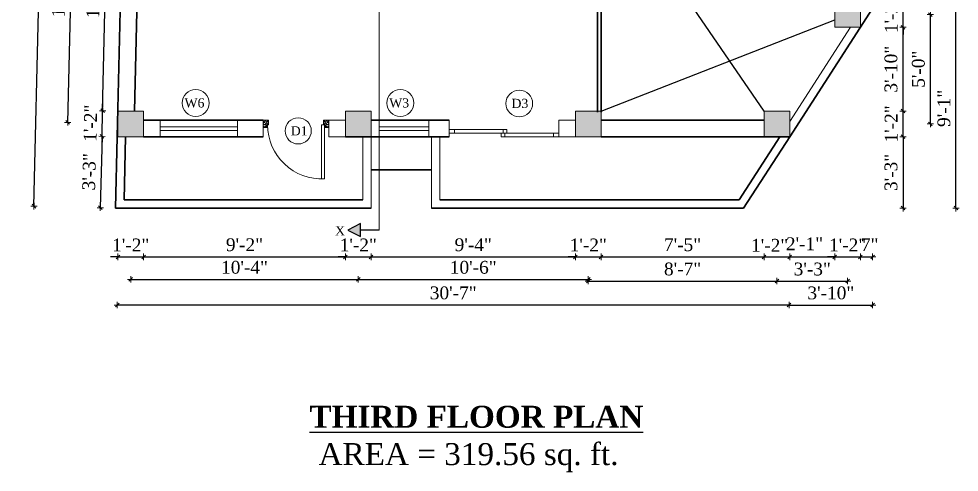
# Model space of a CAD drawing. Header units: inches. Extents: x 151827 to 158466, y -33102 to -26532.
# Drawn here: x 157370 to 157884, y -31490 to -31243 of the extents above; entities that cross this region are included whole.
import ezdxf

# ---------------------------------------------------------------- set-up
doc = ezdxf.new("R2010")
doc.units = ezdxf.units.IN
doc.header["$LTSCALE"] = 5
doc.header["$MEASUREMENT"] = 0
for name, color, linetype, lineweight in [('A-WALL', 7, 'Continuous', 9), ('Dimension', 7, 'Continuous', 18), ('DOOR', 62, 'Continuous', 0), ('Dw', 2, 'Continuous', 18)]:
    doc.layers.add(name, color=color, linetype=linetype, lineweight=lineweight)
doc.layers.add('dim line', color=7, linetype='Continuous', lineweight=15, true_color=0xfab2b2)
doc.layers.add('TEXT', color=6, linetype='Continuous')
doc.layers.add('WALL', color=7, linetype='Continuous')
doc.styles.add('ordinary', font='times.ttf')
doc.dimstyles.new('Copy of 96', dxfattribs={"dimtxt": 7, "dimasz": 4, "dimexe": 0.5, "dimexo": 0.5, "dimgap": 3, "dimtad": 1, "dimdec": 1, "dimzin": 11, "dimdsep": 46, "dimlunit": 4, "dimtxsty": 'ordinary', "dimblk": 'OBLIQUE', "dimcen": 0.09, "dimse1": 1, "dimse2": 1, "dimclrt": 6, "dimazin": 0, "dimtfac": 1, "dimtdec": 1, "dimtix": 1, "dimtmove": 2, "dimatfit": 3, "dimldrblk": 'leader', "dimfxl": 0.5, "dimfxlon": 1, "dimtolj": 1, "dimtzin": 0, "dimarcsym": 0})

# ---------------------------------------------------------------- blocks, each defined once
blk = doc.blocks.new('A$C27B36B59')
at = {"layer": 'DOOR'}
for p, q in [((0, 4), (0, 0)), ((2.5, 4), (0, 4)), ((0, 0), (3, 0)), ((2.5, 2.5), (2.5, 4)), ((3, 2.5), (2.5, 2.5)), ((3, 0), (3, 2.5))]:
    blk.add_line(p, q, dxfattribs=at)
for centre, radius, start, end in [((-1.4, -0.54), 4.75, 22.1411, 72.838), ((1.34, 2.09), 1.64, 45.138, 144.8948), ((2.21, 0.3), 2.49, 83.3149, 152.658), ((0.13, 0.37), 2.05, 349.4875, 93.6805), ((1.96, -0.47), 2.01, 58.7447, 166.495), ((-0.06, 0.32), 1.13, 343.542, 86.947), ((2.08, -0.4), 1.17, 38.2816, 160.1519)]:
    blk.add_arc(centre, radius, start, end, dxfattribs=at)
blk = doc.blocks.new('D2')
at = {"layer": 'DOOR'}
for p, q in [((74473.95, 24047.59), (74473.95, 24018.09)), ((74473.95, 24047.59), (74475.45, 24047.59)), ((74475.45, 24047.59), (74475.45, 24018.13))]:
    blk.add_line(p, q, dxfattribs=at)
blk.add_arc((74473.95, 24047.59), 29.5, 180, 272.9146, dxfattribs=at)
at = {"layer": 'DOOR', "xscale": -1, "rotation": 180}
blk.add_blockref('A$C27B36B59', (74441.95, 24050.09), dxfattribs=at)
at = {"layer": 'DOOR', "rotation": 180}
blk.add_blockref('A$C27B36B59', (74477.95, 24050.09), dxfattribs=at)
blk = doc.blocks.new('oblique')
at = {"color": 0, "lineweight": -2}
blk.add_line((0.25, 0.25), (-0.25, -0.25), dxfattribs=at)
at = {"layer": 'dim line', "lineweight": 9}
for p, q in [((-0.4375, 0), (0.4375, 0)), ((0, 0.4375), (0, -0.4375))]:
    blk.add_line(p, q, dxfattribs=at)
blk = doc.blocks.new('*D530')
at = {"layer": 'A-WALL', "color": 0, "lineweight": -2, "ltscale": 5, "transparency": 16777216}
for p, q in [((157853.15, -31293.16), (157853.15, -31289.16)), ((157853.15, -31307.16), (157853.15, -31293.16)), ((157853.15, -31307.16), (157853.15, -31311.16))]:
    blk.add_line(p, q, dxfattribs=at)
at = {"layer": 'Defpoints', "color": 0, "ltscale": 5, "transparency": 16777216}
for p in [(157791.29, -31293.16), (157853.15, -31293.16), (157791.29, -31307.16)]:
    blk.add_point(p, dxfattribs=at)
at = {"layer": 'A-WALL', "color": 0, "lineweight": -2, "ltscale": 5, "transparency": 16777216, "xscale": 4, "yscale": 4, "zscale": 4}
for p, rotation in [((157853.15, -31293.16), 270), ((157853.15, -31307.16), 90)]:
    blk.add_blockref('oblique', p, dxfattribs=dict(at, rotation=rotation))
at = {"layer": 'A-WALL', "color": 6, "ltscale": 5, "transparency": 16777216, "insert": (157846.65, -31300.16), "char_height": 7, "attachment_point": 5, "rotation": 90, "style": 'ordinary'}
blk.add_mtext('\\A1;1\'-2"', dxfattribs=at)
blk = doc.blocks.new('_OBLIQUE')
at = {"color": 0, "linetype": 'ByBlock'}
blk.add_line((-0.5, -0.5), (0.5, 0.5), dxfattribs=at)
blk = doc.blocks.new('leader')
at = {"layer": 'Dimension'}
for p, q in [((0, -4.33), (0, 4.33)), ((-4.42, 0), (4.42, 0))]:
    blk.add_line(p, q, dxfattribs=at)
blk = doc.blocks.new('*D531')
at = {"layer": 'A-WALL', "color": 0, "lineweight": -2, "ltscale": 5, "transparency": 16777216}
blk.add_line((157853.15, -31293.16), (157853.15, -31247.39), dxfattribs=at)
at = {"layer": 'Defpoints', "color": 0, "ltscale": 5, "transparency": 16777216}
for p in [(157829.89, -31247.39), (157853.15, -31247.39), (157791.29, -31293.16)]:
    blk.add_point(p, dxfattribs=at)
at = {"layer": 'A-WALL', "color": 0, "lineweight": -2, "ltscale": 5, "transparency": 16777216, "xscale": 4, "yscale": 4, "zscale": 4}
for p, rotation in [((157853.15, -31247.39), 90), ((157853.15, -31293.16), 270)]:
    blk.add_blockref('oblique', p, dxfattribs=dict(at, rotation=rotation))
at = {"layer": 'A-WALL', "color": 6, "ltscale": 5, "transparency": 16777216, "insert": (157846.59, -31270.27), "char_height": 7, "attachment_point": 5, "rotation": 90, "style": 'ordinary'}
blk.add_mtext('\\A1;3\'-10"', dxfattribs=at)
blk = doc.blocks.new('*D532')
at = {"layer": 'A-WALL', "color": 0, "lineweight": -2, "ltscale": 5, "transparency": 16777216}
for p, q in [((157853.15, -31233.39), (157853.15, -31229.39)), ((157853.15, -31247.39), (157853.15, -31233.39)), ((157853.15, -31247.39), (157853.15, -31251.39))]:
    blk.add_line(p, q, dxfattribs=at)
at = {"layer": 'Defpoints', "color": 0, "ltscale": 5, "transparency": 16777216}
for p in [(157829.89, -31233.39), (157853.15, -31233.39), (157829.89, -31247.39)]:
    blk.add_point(p, dxfattribs=at)
at = {"layer": 'A-WALL', "color": 0, "lineweight": -2, "ltscale": 5, "transparency": 16777216, "xscale": 4, "yscale": 4, "zscale": 4}
for p, rotation in [((157853.15, -31233.39), 270), ((157853.15, -31247.39), 90)]:
    blk.add_blockref('oblique', p, dxfattribs=dict(at, rotation=rotation))
at = {"layer": 'A-WALL', "color": 6, "ltscale": 5, "transparency": 16777216, "insert": (157846.65, -31240.39), "char_height": 7, "attachment_point": 5, "rotation": 90, "style": 'ordinary'}
blk.add_mtext('\\A1;1\'-2"', dxfattribs=at)
blk = doc.blocks.new('*D537')
at = {"layer": 'A-WALL', "color": 0, "lineweight": -2, "ltscale": 5, "transparency": 16777216}
blk.add_line((157868.11, -31300.16), (157868.11, -31240.39), dxfattribs=at)
at = {"layer": 'Defpoints', "color": 0, "ltscale": 5, "transparency": 16777216}
for p in [(157822.89, -31240.39), (157868.11, -31240.39), (157784.29, -31300.16)]:
    blk.add_point(p, dxfattribs=at)
at = {"layer": 'A-WALL', "color": 0, "lineweight": -2, "ltscale": 5, "transparency": 16777216, "xscale": 4, "yscale": 4, "zscale": 4}
for p, rotation in [((157868.11, -31240.39), 90), ((157868.11, -31300.16), 270)]:
    blk.add_blockref('oblique', p, dxfattribs=dict(at, rotation=rotation))
at = {"layer": 'A-WALL', "color": 6, "ltscale": 5, "transparency": 16777216, "insert": (157861.55, -31270.27), "char_height": 7, "attachment_point": 5, "rotation": 90, "style": 'ordinary'}
blk.add_mtext('\\A1;5\'-0"', dxfattribs=at)
blk = doc.blocks.new('*D553')
at = {"layer": 'A-WALL', "color": 0, "lineweight": -2, "ltscale": 5, "transparency": 16777216}
blk.add_line((157882.06, -31346.16), (157882.06, -31237.15), dxfattribs=at)
at = {"layer": 'Defpoints', "color": 0, "ltscale": 5, "transparency": 16777216}
for p in [(157836.52, -31237.15), (157882.06, -31237.15), (157766.08, -31346.16)]:
    blk.add_point(p, dxfattribs=at)
at = {"layer": 'A-WALL', "color": 0, "lineweight": -2, "ltscale": 5, "transparency": 16777216, "xscale": 4, "yscale": 4, "zscale": 4}
for p, rotation in [((157882.06, -31237.15), 90), ((157882.06, -31346.16), 270)]:
    blk.add_blockref('oblique', p, dxfattribs=dict(at, rotation=rotation))
at = {"layer": 'A-WALL', "color": 6, "ltscale": 5, "transparency": 16777216, "insert": (157875.49, -31291.66), "char_height": 7, "attachment_point": 5, "rotation": 90, "style": 'ordinary'}
blk.add_mtext('\\A1;9\'-1"', dxfattribs=at)
blk = doc.blocks.new('*D555')
at = {"layer": 'A-WALL', "color": 0, "lineweight": -2, "ltscale": 50, "transparency": 16777216}
for p, q in [((157424.5, -31372.77), (157420.5, -31372.77)), ((157424.5, -31372.77), (157438.5, -31372.77)), ((157438.5, -31372.77), (157442.5, -31372.77))]:
    blk.add_line(p, q, dxfattribs=at)
at = {"layer": 'Defpoints', "color": 0, "ltscale": 50, "transparency": 16777216}
for p in [(157424.5, -31307.16), (157438.5, -31307.16), (157438.5, -31372.77)]:
    blk.add_point(p, dxfattribs=at)
at = {"layer": 'A-WALL', "color": 0, "lineweight": -2, "ltscale": 50, "transparency": 16777216, "xscale": 4, "yscale": 4, "zscale": 4}
blk.add_blockref('oblique', (157424.5, -31372.77), dxfattribs=at)
at = {"layer": 'A-WALL', "color": 0, "lineweight": -2, "ltscale": 50, "transparency": 16777216, "xscale": 4, "yscale": 4, "zscale": 4, "rotation": 180}
blk.add_blockref('oblique', (157438.5, -31372.77), dxfattribs=at)
at = {"layer": 'A-WALL', "color": 6, "ltscale": 50, "transparency": 16777216, "insert": (157431.5, -31366.27), "char_height": 7, "attachment_point": 5, "style": 'ordinary'}
blk.add_mtext('\\A1;1\'-2"', dxfattribs=at)
blk = doc.blocks.new('*D556')
at = {"layer": 'A-WALL', "color": 0, "lineweight": -2, "ltscale": 5, "transparency": 16777216}
blk.add_line((157438.5, -31372.77), (157548.71, -31372.77), dxfattribs=at)
at = {"layer": 'Defpoints', "color": 0, "ltscale": 5, "transparency": 16777216}
for p in [(157438.5, -31307.16), (157548.71, -31307.16), (157548.71, -31372.77)]:
    blk.add_point(p, dxfattribs=at)
at = {"layer": 'A-WALL', "color": 0, "lineweight": -2, "ltscale": 5, "transparency": 16777216, "xscale": 4, "yscale": 4, "zscale": 4, "rotation": 180}
blk.add_blockref('oblique', (157438.5, -31372.77), dxfattribs=at)
at = {"layer": 'A-WALL', "color": 0, "lineweight": -2, "ltscale": 5, "transparency": 16777216, "xscale": 4, "yscale": 4, "zscale": 4}
blk.add_blockref('oblique', (157548.71, -31372.77), dxfattribs=at)
at = {"layer": 'A-WALL', "color": 6, "ltscale": 5, "transparency": 16777216, "insert": (157493.6, -31366.2), "char_height": 7, "attachment_point": 5, "style": 'ordinary'}
blk.add_mtext('\\A1;9\'-2"', dxfattribs=at)
blk = doc.blocks.new('*D557')
at = {"layer": 'A-WALL', "color": 0, "lineweight": -2, "ltscale": 5, "transparency": 16777216}
for p, q in [((157548.71, -31372.77), (157544.71, -31372.77)), ((157548.71, -31372.77), (157562.71, -31372.77)), ((157562.71, -31372.77), (157566.71, -31372.77))]:
    blk.add_line(p, q, dxfattribs=at)
at = {"layer": 'Defpoints', "color": 0, "ltscale": 5, "transparency": 16777216}
for p in [(157548.71, -31307.16), (157562.71, -31307.16), (157562.71, -31372.77)]:
    blk.add_point(p, dxfattribs=at)
at = {"layer": 'A-WALL', "color": 0, "lineweight": -2, "ltscale": 5, "transparency": 16777216, "xscale": 4, "yscale": 4, "zscale": 4}
blk.add_blockref('oblique', (157548.71, -31372.77), dxfattribs=at)
at = {"layer": 'A-WALL', "color": 0, "lineweight": -2, "ltscale": 5, "transparency": 16777216, "xscale": 4, "yscale": 4, "zscale": 4, "rotation": 180}
blk.add_blockref('oblique', (157562.71, -31372.77), dxfattribs=at)
at = {"layer": 'A-WALL', "color": 6, "ltscale": 5, "transparency": 16777216, "insert": (157555.71, -31366.27), "char_height": 7, "attachment_point": 5, "style": 'ordinary'}
blk.add_mtext('\\A1;1\'-2"', dxfattribs=at)
blk = doc.blocks.new('*D558')
at = {"layer": 'A-WALL', "color": 0, "lineweight": -2, "ltscale": 5, "transparency": 16777216}
blk.add_line((157562.71, -31372.77), (157674.28, -31372.77), dxfattribs=at)
at = {"layer": 'Defpoints', "color": 0, "ltscale": 5, "transparency": 16777216}
for p in [(157562.71, -31307.16), (157674.28, -31307.16), (157674.28, -31372.77)]:
    blk.add_point(p, dxfattribs=at)
at = {"layer": 'A-WALL', "color": 0, "lineweight": -2, "ltscale": 5, "transparency": 16777216, "xscale": 4, "yscale": 4, "zscale": 4, "rotation": 180}
blk.add_blockref('oblique', (157562.71, -31372.77), dxfattribs=at)
at = {"layer": 'A-WALL', "color": 0, "lineweight": -2, "ltscale": 5, "transparency": 16777216, "xscale": 4, "yscale": 4, "zscale": 4}
blk.add_blockref('oblique', (157674.28, -31372.77), dxfattribs=at)
at = {"layer": 'A-WALL', "color": 6, "ltscale": 5, "transparency": 16777216, "insert": (157618.49, -31366.2), "char_height": 7, "attachment_point": 5, "style": 'ordinary'}
blk.add_mtext('\\A1;9\'-4"', dxfattribs=at)
blk = doc.blocks.new('*D559')
at = {"layer": 'A-WALL', "color": 0, "lineweight": -2, "ltscale": 5, "transparency": 16777216}
for p, q in [((157674.28, -31372.77), (157670.28, -31372.77)), ((157674.28, -31372.77), (157688.28, -31372.77)), ((157688.28, -31372.77), (157692.28, -31372.77))]:
    blk.add_line(p, q, dxfattribs=at)
at = {"layer": 'Defpoints', "color": 0, "ltscale": 5, "transparency": 16777216}
for p in [(157674.28, -31307.16), (157688.28, -31307.16), (157688.28, -31372.77)]:
    blk.add_point(p, dxfattribs=at)
at = {"layer": 'A-WALL', "color": 0, "lineweight": -2, "ltscale": 5, "transparency": 16777216, "xscale": 4, "yscale": 4, "zscale": 4}
blk.add_blockref('oblique', (157674.28, -31372.77), dxfattribs=at)
at = {"layer": 'A-WALL', "color": 0, "lineweight": -2, "ltscale": 5, "transparency": 16777216, "xscale": 4, "yscale": 4, "zscale": 4, "rotation": 180}
blk.add_blockref('oblique', (157688.28, -31372.77), dxfattribs=at)
at = {"layer": 'A-WALL', "color": 6, "ltscale": 5, "transparency": 16777216, "insert": (157681.28, -31366.27), "char_height": 7, "attachment_point": 5, "style": 'ordinary'}
blk.add_mtext('\\A1;1\'-2"', dxfattribs=at)
blk = doc.blocks.new('*D560')
at = {"layer": 'A-WALL', "color": 0, "lineweight": -2, "ltscale": 5, "transparency": 16777216}
blk.add_line((157688.28, -31372.77), (157777.29, -31372.77), dxfattribs=at)
at = {"layer": 'Defpoints', "color": 0, "ltscale": 5, "transparency": 16777216}
for p in [(157688.28, -31307.16), (157777.29, -31307.16), (157777.29, -31372.77)]:
    blk.add_point(p, dxfattribs=at)
at = {"layer": 'A-WALL', "color": 0, "lineweight": -2, "ltscale": 5, "transparency": 16777216, "xscale": 4, "yscale": 4, "zscale": 4, "rotation": 180}
blk.add_blockref('oblique', (157688.28, -31372.77), dxfattribs=at)
at = {"layer": 'A-WALL', "color": 0, "lineweight": -2, "ltscale": 5, "transparency": 16777216, "xscale": 4, "yscale": 4, "zscale": 4}
blk.add_blockref('oblique', (157777.29, -31372.77), dxfattribs=at)
at = {"layer": 'A-WALL', "color": 6, "ltscale": 5, "transparency": 16777216, "insert": (157732.78, -31366.2), "char_height": 7, "attachment_point": 5, "style": 'ordinary'}
blk.add_mtext('\\A1;7\'-5"', dxfattribs=at)
blk = doc.blocks.new('*D561')
at = {"layer": 'A-WALL', "color": 0, "lineweight": -2, "ltscale": 5, "transparency": 16777216}
blk.add_line((157777.29, -31372.77), (157791.29, -31372.77), dxfattribs=at)
at = {"layer": 'Defpoints', "color": 0, "ltscale": 5, "transparency": 16777216}
for p in [(157777.29, -31307.16), (157791.29, -31307.16), (157791.29, -31372.77)]:
    blk.add_point(p, dxfattribs=at)
at = {"layer": 'A-WALL', "color": 0, "lineweight": -2, "ltscale": 5, "transparency": 16777216, "xscale": 4, "yscale": 4, "zscale": 4, "rotation": 180}
blk.add_blockref('oblique', (157777.29, -31372.77), dxfattribs=at)
at = {"layer": 'A-WALL', "color": 0, "lineweight": -2, "ltscale": 5, "transparency": 16777216, "xscale": 4, "yscale": 4, "zscale": 4}
blk.add_blockref('oblique', (157791.29, -31372.77), dxfattribs=at)
at = {"layer": 'A-WALL', "color": 6, "ltscale": 5, "transparency": 16777216, "insert": (157780.32, -31366.45), "char_height": 7, "attachment_point": 5, "style": 'ordinary'}
blk.add_mtext('\\A1;1\'-2"', dxfattribs=at)
blk = doc.blocks.new('*D562')
at = {"layer": 'A-WALL', "color": 0, "lineweight": -2, "ltscale": 5, "transparency": 16777216}
blk.add_line((157791.29, -31372.77), (157815.89, -31372.77), dxfattribs=at)
at = {"layer": 'Defpoints', "color": 0, "ltscale": 5, "transparency": 16777216}
for p in [(157815.89, -31247.39), (157791.29, -31307.16), (157815.89, -31372.77)]:
    blk.add_point(p, dxfattribs=at)
at = {"layer": 'A-WALL', "color": 0, "lineweight": -2, "ltscale": 5, "transparency": 16777216, "xscale": 4, "yscale": 4, "zscale": 4, "rotation": 180}
blk.add_blockref('oblique', (157791.29, -31372.77), dxfattribs=at)
at = {"layer": 'A-WALL', "color": 0, "lineweight": -2, "ltscale": 5, "transparency": 16777216, "xscale": 4, "yscale": 4, "zscale": 4}
blk.add_blockref('oblique', (157815.89, -31372.77), dxfattribs=at)
at = {"layer": 'A-WALL', "color": 6, "ltscale": 5, "transparency": 16777216, "insert": (157799.36, -31365.63), "char_height": 7, "attachment_point": 5, "style": 'ordinary'}
blk.add_mtext('\\A1;2\'-1"', dxfattribs=at)
blk = doc.blocks.new('*D563')
at = {"layer": 'A-WALL', "color": 0, "lineweight": -2, "ltscale": 5, "transparency": 16777216}
for p, q in [((157815.89, -31372.77), (157811.89, -31372.77)), ((157815.89, -31372.77), (157829.89, -31372.77)), ((157829.89, -31372.77), (157833.89, -31372.77))]:
    blk.add_line(p, q, dxfattribs=at)
at = {"layer": 'Defpoints', "color": 0, "ltscale": 5, "transparency": 16777216}
for p in [(157815.89, -31247.39), (157829.89, -31247.39), (157829.89, -31372.77)]:
    blk.add_point(p, dxfattribs=at)
at = {"layer": 'A-WALL', "color": 0, "lineweight": -2, "ltscale": 5, "transparency": 16777216, "xscale": 4, "yscale": 4, "zscale": 4}
blk.add_blockref('oblique', (157815.89, -31372.77), dxfattribs=at)
at = {"layer": 'A-WALL', "color": 0, "lineweight": -2, "ltscale": 5, "transparency": 16777216, "xscale": 4, "yscale": 4, "zscale": 4, "rotation": 180}
blk.add_blockref('oblique', (157829.89, -31372.77), dxfattribs=at)
at = {"layer": 'A-WALL', "color": 6, "ltscale": 5, "transparency": 16777216, "insert": (157822.89, -31366.27), "char_height": 7, "attachment_point": 5, "style": 'ordinary'}
blk.add_mtext('\\A1;1\'-2"', dxfattribs=at)
blk = doc.blocks.new('*D564')
at = {"layer": 'A-WALL', "color": 0, "lineweight": -2, "ltscale": 5, "transparency": 16777216}
blk.add_line((157829.89, -31372.77), (157836.52, -31372.77), dxfattribs=at)
at = {"layer": 'Defpoints', "color": 0, "ltscale": 5, "transparency": 16777216}
for p in [(157836.52, -31237.15), (157829.89, -31247.39), (157836.52, -31372.77)]:
    blk.add_point(p, dxfattribs=at)
at = {"layer": 'A-WALL', "color": 0, "lineweight": -2, "ltscale": 5, "transparency": 16777216, "xscale": 4, "yscale": 4, "zscale": 4, "rotation": 180}
blk.add_blockref('oblique', (157829.89, -31372.77), dxfattribs=at)
at = {"layer": 'A-WALL', "color": 0, "lineweight": -2, "ltscale": 5, "transparency": 16777216, "xscale": 4, "yscale": 4, "zscale": 4}
blk.add_blockref('oblique', (157836.52, -31372.77), dxfattribs=at)
at = {"layer": 'A-WALL', "color": 6, "ltscale": 5, "transparency": 16777216, "insert": (157834.94, -31366.16), "char_height": 7, "attachment_point": 5, "style": 'ordinary'}
blk.add_mtext('\\A1;7"', dxfattribs=at)
blk = doc.blocks.new('*D565')
at = {"layer": 'A-WALL', "color": 0, "lineweight": -2, "ltscale": 5, "transparency": 16777216}
blk.add_line((157431.5, -31385.08), (157555.71, -31385.08), dxfattribs=at)
at = {"layer": 'Defpoints', "color": 0, "ltscale": 5, "transparency": 16777216}
for p in [(157431.5, -31300.16), (157555.71, -31300.16), (157555.71, -31385.08)]:
    blk.add_point(p, dxfattribs=at)
at = {"layer": 'A-WALL', "color": 0, "lineweight": -2, "ltscale": 5, "transparency": 16777216, "xscale": 4, "yscale": 4, "zscale": 4, "rotation": 180}
blk.add_blockref('oblique', (157431.5, -31385.08), dxfattribs=at)
at = {"layer": 'A-WALL', "color": 0, "lineweight": -2, "ltscale": 5, "transparency": 16777216, "xscale": 4, "yscale": 4, "zscale": 4}
blk.add_blockref('oblique', (157555.71, -31385.08), dxfattribs=at)
at = {"layer": 'A-WALL', "color": 6, "ltscale": 5, "transparency": 16777216, "insert": (157493.6, -31378.52), "char_height": 7, "attachment_point": 5, "style": 'ordinary'}
blk.add_mtext('\\A1;10\'-4"', dxfattribs=at)
blk = doc.blocks.new('*D566')
at = {"layer": 'A-WALL', "color": 0, "lineweight": -2, "ltscale": 5, "transparency": 16777216}
blk.add_line((157681.28, -31386.01), (157784.29, -31386.01), dxfattribs=at)
at = {"layer": 'Defpoints', "color": 0, "ltscale": 5, "transparency": 16777216}
for p in [(157681.28, -31300.16), (157784.29, -31300.16), (157784.29, -31386.01)]:
    blk.add_point(p, dxfattribs=at)
at = {"layer": 'A-WALL', "color": 0, "lineweight": -2, "ltscale": 5, "transparency": 16777216, "xscale": 4, "yscale": 4, "zscale": 4, "rotation": 180}
blk.add_blockref('oblique', (157681.28, -31386.01), dxfattribs=at)
at = {"layer": 'A-WALL', "color": 0, "lineweight": -2, "ltscale": 5, "transparency": 16777216, "xscale": 4, "yscale": 4, "zscale": 4}
blk.add_blockref('oblique', (157784.29, -31386.01), dxfattribs=at)
at = {"layer": 'A-WALL', "color": 6, "ltscale": 5, "transparency": 16777216, "insert": (157732.78, -31379.44), "char_height": 7, "attachment_point": 5, "style": 'ordinary'}
blk.add_mtext('\\A1;8\'-7"', dxfattribs=at)
blk = doc.blocks.new('*D567')
at = {"layer": 'A-WALL', "color": 0, "lineweight": -2, "ltscale": 5, "transparency": 16777216}
blk.add_line((157555.71, -31385.08), (157681.28, -31385.08), dxfattribs=at)
at = {"layer": 'Defpoints', "color": 0, "ltscale": 5, "transparency": 16777216}
for p in [(157555.71, -31300.16), (157681.28, -31300.16), (157681.28, -31385.08)]:
    blk.add_point(p, dxfattribs=at)
at = {"layer": 'A-WALL', "color": 0, "lineweight": -2, "ltscale": 5, "transparency": 16777216, "xscale": 4, "yscale": 4, "zscale": 4, "rotation": 180}
blk.add_blockref('oblique', (157555.71, -31385.08), dxfattribs=at)
at = {"layer": 'A-WALL', "color": 0, "lineweight": -2, "ltscale": 5, "transparency": 16777216, "xscale": 4, "yscale": 4, "zscale": 4}
blk.add_blockref('oblique', (157681.28, -31385.08), dxfattribs=at)
at = {"layer": 'A-WALL', "color": 6, "ltscale": 5, "transparency": 16777216, "insert": (157618.49, -31378.52), "char_height": 7, "attachment_point": 5, "style": 'ordinary'}
blk.add_mtext('\\A1;10\'-6"', dxfattribs=at)
blk = doc.blocks.new('*D568')
at = {"layer": 'A-WALL', "color": 0, "lineweight": -2, "ltscale": 5, "transparency": 16777216}
blk.add_line((157784.29, -31386.01), (157822.89, -31386.01), dxfattribs=at)
at = {"layer": 'Defpoints', "color": 0, "ltscale": 5, "transparency": 16777216}
for p in [(157822.89, -31240.39), (157784.29, -31300.16), (157822.89, -31386.01)]:
    blk.add_point(p, dxfattribs=at)
at = {"layer": 'A-WALL', "color": 0, "lineweight": -2, "ltscale": 5, "transparency": 16777216, "xscale": 4, "yscale": 4, "zscale": 4, "rotation": 180}
blk.add_blockref('oblique', (157784.29, -31386.01), dxfattribs=at)
at = {"layer": 'A-WALL', "color": 0, "lineweight": -2, "ltscale": 5, "transparency": 16777216, "xscale": 4, "yscale": 4, "zscale": 4}
blk.add_blockref('oblique', (157822.89, -31386.01), dxfattribs=at)
at = {"layer": 'A-WALL', "color": 6, "ltscale": 5, "transparency": 16777216, "insert": (157803.59, -31379.45), "char_height": 7, "attachment_point": 5, "style": 'ordinary'}
blk.add_mtext('\\A1;3\'-3"', dxfattribs=at)
blk = doc.blocks.new('*D569')
at = {"layer": 'A-WALL', "color": 0, "lineweight": -2, "ltscale": 5, "transparency": 16777216}
blk.add_line((157790.96, -31399.07), (157424.17, -31399.07), dxfattribs=at)
at = {"layer": 'Defpoints', "color": 0, "ltscale": 5, "transparency": 16777216}
for p in [(157424.17, -31307.16), (157790.96, -31307.16), (157424.17, -31399.07)]:
    blk.add_point(p, dxfattribs=at)
at = {"layer": 'A-WALL', "color": 0, "lineweight": -2, "ltscale": 5, "transparency": 16777216, "xscale": 4, "yscale": 4, "zscale": 4, "rotation": 180}
blk.add_blockref('oblique', (157424.17, -31399.07), dxfattribs=at)
at = {"layer": 'A-WALL', "color": 0, "lineweight": -2, "ltscale": 5, "transparency": 16777216, "xscale": 4, "yscale": 4, "zscale": 4}
blk.add_blockref('oblique', (157790.96, -31399.07), dxfattribs=at)
at = {"layer": 'A-WALL', "color": 6, "ltscale": 5, "transparency": 16777216, "insert": (157607.56, -31392.5), "char_height": 7, "attachment_point": 5, "style": 'ordinary'}
blk.add_mtext('\\A1;30\'-7"', dxfattribs=at)
blk = doc.blocks.new('*D570')
at = {"layer": 'A-WALL', "color": 0, "lineweight": -2, "ltscale": 5, "transparency": 16777216}
blk.add_line((157790.96, -31399.07), (157836.52, -31399.07), dxfattribs=at)
at = {"layer": 'Defpoints', "color": 0, "ltscale": 5, "transparency": 16777216}
for p in [(157836.52, -31237.15), (157790.96, -31307.16), (157836.52, -31399.07)]:
    blk.add_point(p, dxfattribs=at)
at = {"layer": 'A-WALL', "color": 0, "lineweight": -2, "ltscale": 5, "transparency": 16777216, "xscale": 4, "yscale": 4, "zscale": 4, "rotation": 180}
blk.add_blockref('oblique', (157790.96, -31399.07), dxfattribs=at)
at = {"layer": 'A-WALL', "color": 0, "lineweight": -2, "ltscale": 5, "transparency": 16777216, "xscale": 4, "yscale": 4, "zscale": 4}
blk.add_blockref('oblique', (157836.52, -31399.07), dxfattribs=at)
at = {"layer": 'A-WALL', "color": 6, "ltscale": 5, "transparency": 16777216, "insert": (157813.74, -31392.51), "char_height": 7, "attachment_point": 5, "style": 'ordinary'}
blk.add_mtext('\\A1;3\'-10"', dxfattribs=at)
blk = doc.blocks.new('*D576')
at = {"layer": 'A-WALL', "color": 0, "lineweight": -2, "ltscale": 50, "transparency": 16777216}
for p, q in [((157415.8, -31306.96), (157416.13, -31292.96)), ((157416.13, -31292.96), (157416.23, -31288.96)), ((157415.8, -31306.96), (157415.71, -31310.96))]:
    blk.add_line(p, q, dxfattribs=at)
at = {"layer": 'Defpoints', "color": 0, "ltscale": 50, "transparency": 16777216}
for p in [(157416.13, -31292.96), (157424.5, -31293.16), (157424.17, -31307.16)]:
    blk.add_point(p, dxfattribs=at)
at = {"layer": 'A-WALL', "color": 0, "lineweight": -2, "ltscale": 50, "transparency": 16777216, "xscale": 4, "yscale": 4, "zscale": 4}
for p, rotation in [((157416.13, -31292.96), 268.6423816929436), ((157415.8, -31306.96), 88.64238169294363)]:
    blk.add_blockref('oblique', p, dxfattribs=dict(at, rotation=rotation))
at = {"layer": 'A-WALL', "color": 6, "ltscale": 50, "transparency": 16777216, "insert": (157409.47, -31299.81), "char_height": 7, "attachment_point": 5, "rotation": 88.6424, "style": 'ordinary'}
blk.add_mtext('\\A1;1\'-2"', dxfattribs=at)
blk = doc.blocks.new('*D577')
at = {"layer": 'A-WALL', "color": 0, "lineweight": -2, "ltscale": 5, "transparency": 16777216}
blk.add_line((157416.13, -31292.96), (157419.13, -31166.67), dxfattribs=at)
at = {"layer": 'Defpoints', "color": 0, "ltscale": 5, "transparency": 16777216}
for p in [(157419.13, -31166.67), (157427.82, -31166.88), (157424.5, -31293.16)]:
    blk.add_point(p, dxfattribs=at)
at = {"layer": 'A-WALL', "color": 0, "lineweight": -2, "ltscale": 5, "transparency": 16777216, "xscale": 4, "yscale": 4, "zscale": 4}
for p, rotation in [((157419.13, -31166.67), 88.64238169298181), ((157416.13, -31292.96), 268.6423816929818)]:
    blk.add_blockref('oblique', p, dxfattribs=dict(at, rotation=rotation))
at = {"layer": 'A-WALL', "color": 6, "ltscale": 5, "transparency": 16777216, "insert": (157411.07, -31229.66), "char_height": 7, "attachment_point": 5, "rotation": 88.6424, "style": 'ordinary'}
blk.add_mtext('\\A1;10\'-6"', dxfattribs=at)
blk = doc.blocks.new('*D572')
at = {"layer": 'A-WALL', "color": 0, "lineweight": -2, "ltscale": 5, "transparency": 16777216}
blk.add_line((157397.1, -31299.35), (157400.42, -31159.06), dxfattribs=at)
at = {"layer": 'Defpoints', "color": 0, "ltscale": 5, "transparency": 16777216}
for p in [(157400.42, -31159.06), (157434.82, -31159.88), (157431.5, -31300.16)]:
    blk.add_point(p, dxfattribs=at)
at = {"layer": 'A-WALL', "color": 0, "lineweight": -2, "ltscale": 5, "transparency": 16777216, "xscale": 4, "yscale": 4, "zscale": 4}
for p, rotation in [((157400.42, -31159.06), 88.64238169299772), ((157397.1, -31299.35), 268.6423816929977)]:
    blk.add_blockref('oblique', p, dxfattribs=dict(at, rotation=rotation))
at = {"layer": 'A-WALL', "color": 6, "ltscale": 5, "transparency": 16777216, "insert": (157392.2, -31229.05), "char_height": 7, "attachment_point": 5, "rotation": 88.6424, "style": 'ordinary'}
blk.add_mtext('\\A1;11\'-8"', dxfattribs=at)
blk = doc.blocks.new('*D579')
at = {"layer": 'A-WALL', "color": 0, "lineweight": -2, "ltscale": 5, "transparency": 16777216}
blk.add_line((157415.8, -31306.96), (157414.88, -31345.96), dxfattribs=at)
at = {"layer": 'Defpoints', "color": 0, "ltscale": 5, "transparency": 16777216}
for p in [(157424.17, -31307.16), (157414.88, -31345.96), (157423.24, -31346.16)]:
    blk.add_point(p, dxfattribs=at)
at = {"layer": 'A-WALL', "color": 0, "lineweight": -2, "ltscale": 5, "transparency": 16777216, "xscale": 4, "yscale": 4, "zscale": 4}
for p, rotation in [((157415.8, -31306.96), 88.64238169298183), ((157414.88, -31345.96), 268.6423816929818)]:
    blk.add_blockref('oblique', p, dxfattribs=dict(at, rotation=rotation))
at = {"layer": 'A-WALL', "color": 6, "ltscale": 5, "transparency": 16777216, "insert": (157408.78, -31326.31), "char_height": 7, "attachment_point": 5, "rotation": 88.6424, "style": 'ordinary'}
blk.add_mtext('\\A1;3\'-3"', dxfattribs=at)
blk = doc.blocks.new('*D580')
at = {"layer": 'A-WALL', "color": 0, "lineweight": -2, "ltscale": 5, "transparency": 16777216}
blk.add_line((157853.15, -31307.16), (157853.15, -31346.16), dxfattribs=at)
at = {"layer": 'Defpoints', "color": 0, "ltscale": 5, "transparency": 16777216}
for p in [(157791.29, -31307.16), (157766.08, -31346.16), (157853.15, -31346.16)]:
    blk.add_point(p, dxfattribs=at)
at = {"layer": 'A-WALL', "color": 0, "lineweight": -2, "ltscale": 5, "transparency": 16777216, "xscale": 4, "yscale": 4, "zscale": 4}
for p, rotation in [((157853.15, -31307.16), 90), ((157853.15, -31346.16), 270)]:
    blk.add_blockref('oblique', p, dxfattribs=dict(at, rotation=rotation))
at = {"layer": 'A-WALL', "color": 6, "ltscale": 5, "transparency": 16777216, "insert": (157846.59, -31326.66), "char_height": 7, "attachment_point": 5, "rotation": 90, "style": 'ordinary'}
blk.add_mtext('\\A1;3\'-3"', dxfattribs=at)
blk = doc.blocks.new('*D575')
at = {"layer": 'A-WALL', "color": 0, "lineweight": -2, "ltscale": 5, "transparency": 16777216}
blk.add_line((157378.64, -31345.1), (157384.92, -31080.44), dxfattribs=at)
at = {"layer": 'Defpoints', "color": 0, "ltscale": 5, "transparency": 16777216}
for p in [(157384.92, -31080.44), (157429.52, -31081.5), (157423.24, -31346.16)]:
    blk.add_point(p, dxfattribs=at)
at = {"layer": 'A-WALL', "color": 0, "lineweight": -2, "ltscale": 5, "transparency": 16777216, "xscale": 4, "yscale": 4, "zscale": 4}
for p, rotation in [((157384.92, -31080.44), 88.64238169298181), ((157378.64, -31345.1), 268.6423816929818)]:
    blk.add_blockref('oblique', p, dxfattribs=dict(at, rotation=rotation))
at = {"layer": 'A-WALL', "color": 6, "ltscale": 5, "transparency": 16777216, "insert": (157375.28, -31212.62), "char_height": 7, "attachment_point": 5, "rotation": 88.6424, "style": 'ordinary'}
blk.add_mtext('\\A1;22\'-1"', dxfattribs=at)

msp = doc.modelspace()

# ---------------------------------------------------------------- hatches: boundary and pattern name
at = {"ltscale": 5}
msp.add_hatch(color=256, dxfattribs=at).paths.add_polyline_path([(157557, -31361.59), (157557, -31354.58), (157550.11, -31358.16)])
at = {"layer": 'WALL', "linetype": 'ByBlock', "ltscale": 5, "true_color": 0xf8991e}
h = msp.add_hatch(color=30, dxfattribs=at)
h.dxf.hatch_style = 1
h.paths.add_polyline_path([(157815.89, -31233.39), (157815.89, -31247.39), (157829.89, -31247.39), (157829.89, -31233.39)])
h = msp.add_hatch(color=30, dxfattribs=at)
h.dxf.hatch_style = 1
h.paths.add_polyline_path([(157424.5, -31293.16), (157424.5, -31307.16), (157438.5, -31307.16), (157438.5, -31293.16)])
h = msp.add_hatch(color=30, dxfattribs=at)
h.dxf.hatch_style = 1
h.paths.add_polyline_path([(157548.71, -31293.16), (157548.71, -31307.16), (157562.71, -31307.16), (157562.71, -31293.16)])
h = msp.add_hatch(color=30, dxfattribs=at)
h.dxf.hatch_style = 1
h.paths.add_polyline_path([(157674.28, -31293.16), (157674.28, -31307.16), (157688.28, -31307.16), (157688.28, -31293.16)])
h = msp.add_hatch(color=30, dxfattribs=at)
h.dxf.hatch_style = 1
h.paths.add_polyline_path([(157777.29, -31293.16), (157777.29, -31307.16), (157791.29, -31307.16), (157791.29, -31293.16)])

# ---------------------------------------------------------------- linework, layer by layer
at = {"ltscale": 5}
for p, q in [((157557, -31354.58, -72.71), (157550.11, -31358.16, -72.71)), ((157557, -31361.59, -72.71), (157557, -31354.58, -72.71)), ((157550.11, -31358.16, -72.71), (157557, -31361.59, -72.71)), ((157567.09, -31358.16, -72.71), (157557, -31358.16, -72.71))]:
    msp.add_line(p, q, dxfattribs=at)
at = {"layer": 'A-WALL', "ltscale": 5}
for p, q in [((157567.09, -31069.59, -72.71), (157567.09, -31358.16, -72.71)), ((157447.5, -31298.16, -72.71), (157447.5, -31307.16, -72.71)), ((157489.71, -31298.16, -72.71), (157489.71, -31307.16, -72.71)), ((157503.71, -31298.16, -72.71), (157503.71, -31307.16, -72.71)), ((157539.71, -31298.16, -72.71), (157548.71, -31298.16, -72.71)), ((157539.71, -31307.16, -72.71), (157539.71, -31298.16, -72.71)), ((157567.21, -31298.16, -72.71), (157567.21, -31307.16, -72.71)), ((157594.21, -31298.16, -72.71), (157594.21, -31307.16, -72.71)), ((157605.28, -31307.16, -72.71), (157605.28, -31298.16, -72.71)), ((157665.28, -31298.16, -72.71), (157674.28, -31298.16, -72.71)), ((157665.28, -31307.16, -72.71), (157665.28, -31298.16, -72.71)), ((157605.28, -31303.16, -72.71), (157636.78, -31303.16, -72.71)), ((157608.28, -31305.16, -72.71), (157608.28, -31303.16, -72.71)), ((157634.78, -31303.16, -72.71), (157634.78, -31305.16, -72.71)), ((157636.78, -31303.16, -72.71), (157636.78, -31305.16, -72.71)), ((157424.5, -31307.16, -72.71), (157424.17, -31307.16, -72.71)), ((157539.71, -31307.16, -72.71), (157548.71, -31307.16, -72.71)), ((157558.21, -31307.16, -72.71), (157558.21, -31341.66, -72.71)), ((157562.71, -31307.16, -72.71), (157562.71, -31346.16, -72.71)), ((157595.71, -31307.16, -72.71), (157595.71, -31346.16, -72.71)), ((157600.21, -31307.16, -72.71), (157600.21, -31341.66, -72.71)), ((157665.28, -31305.16, -72.71), (157605.28, -31305.16, -72.71)), ((157633.78, -31305.16, -72.71), (157633.78, -31307.16, -72.71)), ((157636.78, -31305.16, -72.71), (157633.78, -31305.16, -72.71)), ((157633.78, -31307.16, -72.71), (157665.28, -31307.16, -72.71)), ((157635.78, -31305.16, -72.71), (157635.78, -31307.16, -72.71)), ((157662.28, -31307.16, -72.71), (157662.28, -31305.16, -72.71)), ((157665.28, -31307.16, -72.71), (157674.28, -31307.16, -72.71))]:
    msp.add_line(p, q, dxfattribs=at)
at = {"layer": 'A-WALL', "lineweight": 30}
for p, q in [((157427.82, -31152.88, -72.71), (157424.17, -31307.16, -72.71)), ((157436.49, -31166.88, -72.71), (157433.5, -31293.16, -72.71)), ((157686.28, -31166.88, -72.71), (157686.28, -31293.66, -72.71)), ((157688.28, -31166.88, -72.71), (157688.28, -31293.66, -72.71)), ((157836.52, -31237.15, -72.71), (157791.29, -31307.16, -72.71)), ((157503.71, -31298.16, -72.71), (157438.5, -31298.16, -72.71)), ((157605.28, -31298.16, -72.71), (157562.71, -31298.16, -72.71)), ((157777.29, -31298.16, -72.71), (157688.28, -31298.16, -72.71)), ((157424.17, -31307.16, -72.71), (157423.24, -31346.16, -72.71)), ((157428.67, -31307.16, -72.71), (157427.85, -31341.66, -72.71)), ((157503.71, -31307.16, -72.71), (157438.5, -31307.16, -72.71)), ((157605.28, -31307.16, -72.71), (157548.71, -31307.16, -72.71)), ((157791.29, -31307.16, -72.71), (157688.28, -31307.16, -72.71)), ((157785.93, -31307.16, -72.71), (157763.63, -31341.66, -72.71)), ((157791.29, -31307.16, -72.71), (157766.08, -31346.16, -72.71)), ((157595.71, -31325.16, -72.71), (157562.71, -31325.16, -72.71)), ((157558.21, -31341.66, -72.71), (157427.85, -31341.66, -72.71)), ((157763.63, -31341.66, -72.71), (157600.21, -31341.66, -72.71)), ((157562.71, -31346.16, -72.71), (157423.24, -31346.16, -72.71)), ((157766.08, -31346.16, -72.71), (157595.71, -31346.16, -72.71))]:
    msp.add_line(p, q, dxfattribs=at)
at = {"layer": 'A-WALL', "ltscale": 5, "elevation": -72.71}
msp.add_lwpolyline([(157688.28, -31298.16), (157688.28, -31298.16), (157777.29, -31298.16), (157777.29, -31293.16), (157791.29, -31293.16), (157791.29, -31298.87), (157824.55, -31247.39), (157815.89, -31247.39), (157815.89, -31233.39), (157820.79, -31233.39), (157688.28, -31158.05), (157688.28, -31166.88)], dxfattribs=at)
for points in [[(157815.89, -31233.39), (157829.89, -31233.39), (157829.89, -31247.39), (157815.89, -31247.39)], [(157424.5, -31293.16), (157438.5, -31293.16), (157438.5, -31307.16), (157424.5, -31307.16)], [(157548.71, -31293.16), (157562.71, -31293.16), (157562.71, -31307.16), (157548.71, -31307.16)], [(157674.28, -31293.16), (157688.28, -31293.16), (157688.28, -31307.16), (157674.28, -31307.16)], [(157777.29, -31293.16), (157791.29, -31293.16), (157791.29, -31307.16), (157777.29, -31307.16)]]:
    msp.add_lwpolyline(points, close=True, dxfattribs=at)
at = {"layer": 'A-WALL', "ltscale": 5}
for centre, radius in [((157466.97, -31288.74, -72.71), 7.38), ((157578.71, -31288.74, -72.71), 7.38), ((157643.62, -31288.99), 7.29), ((157522.94, -31303.95, -72.71), 7.15)]:
    msp.add_circle(centre, radius, dxfattribs=at)
at = {"layer": 'Dw', "color": 3}
for p, q in [((157447.5, -31301.66, -72.71), (157489.71, -31301.66, -72.71)), ((157447.5, -31303.66, -72.71), (157489.71, -31303.66, -72.71)), ((157567.21, -31301.66, -72.71), (157594.21, -31301.66, -72.71)), ((157567.21, -31303.66, -72.71), (157594.21, -31303.66, -72.71))]:
    msp.add_line(p, q, dxfattribs=at)
at = {"layer": 'WALL', "color": 30, "linetype": 'ByBlock', "ltscale": 5, "true_color": 0xf8991e}
for p, q in [((157777.29, -31293.16, -72.71), (157688.28, -31163.23, -72.71)), ((157688.28, -31293.16, -72.71), (157815.89, -31243.33, -72.71))]:
    msp.add_line(p, q, dxfattribs=at)

# ---------------------------------------------------------------- block references
at = {"layer": 'WALL', "color": 2, "linetype": 'ByBlock'}
msp.add_blockref('D2', (83061.76, -55348.25, -72.71), dxfattribs=at)

# ---------------------------------------------------------------- texts
at = {"layer": 'TEXT', "style": 'ordinary'}
for s, p in [('W6', (157460.85, -31291.18, -72.71)), ('W3', (157572.59, -31291.18, -72.71)), ('D3', (157639.35, -31291.44)), ('D1', (157518.81, -31306.44, -72.71)), ('X', (157543.04, -31361.04, -72.71))]:
    msp.add_text(s, height=5, dxfattribs=at).set_placement(p)
at = {"layer": 'TEXT', "char_height": 12, "width": 219.8151, "attachment_point": 8, "style": 'ordinary'}
for s, insert in [('{\\fTimes New Roman|b1|i0|c0|p18;\\LTHIRD FLOOR PLAN}', (157620.22, -31466.28, -72.71)), ('AREA = 319.56 sq. ft.', (157615.92, -31490.4, -72.71))]:
    msp.add_mtext(s, dxfattribs=dict(at, insert=insert))

# ---------------------------------------------------------------- dimensions: what is measured, and where the dimension line sits
at = {"layer": 'A-WALL', "ltscale": 5}
for base, p1, p2, angle, picture, middle in [((157384.92, -31080.44, -72.71), (157423.24, -31346.16, -72.71), (157429.52, -31081.5, -72.71), 268.6424, '*D575', (157375.28, -31212.62, -72.71)), ((157419.13, -31166.67, -72.71), (157424.5, -31293.16, -72.71), (157427.82, -31166.88, -72.71), 268.6424, '*D577', (157411.07, -31229.66, -72.71)), ((157853.15, -31233.39, -72.71), (157829.89, -31247.39, -72.71), (157829.89, -31233.39, -72.71), 90, '*D532', (157846.65, -31240.39, -72.71)), ((157882.06, -31237.15, -72.71), (157766.08, -31346.16, -72.71), (157836.52, -31237.15, -72.71), 90, '*D553', (157875.49, -31291.66, -72.71)), ((157868.11, -31240.39, -72.71), (157784.29, -31300.16, -72.71), (157822.89, -31240.39, -72.71), 90, '*D537', (157861.55, -31270.27, -72.71)), ((157853.15, -31247.39, -72.71), (157791.29, -31293.16, -72.71), (157829.89, -31247.39, -72.71), 90, '*D531', (157846.59, -31270.27, -72.71)), ((157853.15, -31293.16, -72.71), (157791.29, -31307.16, -72.71), (157791.29, -31293.16, -72.71), 90, '*D530', (157846.65, -31300.16, -72.71)), ((157414.88, -31345.96, -72.71), (157424.17, -31307.16, -72.71), (157423.24, -31346.16, -72.71), 268.6424, '*D579', (157408.78, -31326.31, -72.71)), ((157853.15, -31346.16, -72.71), (157791.29, -31307.16, -72.71), (157766.08, -31346.16, -72.71), 90, '*D580', (157846.59, -31326.66, -72.71))]:
    dim = msp.add_linear_dim(base=base, p1=p1, p2=p2, angle=angle, dimstyle='Copy of 96', override={"dimdec": 0, "dimblk": 'oblique', "dimtdec": 0, "dimarcsym": 1}, dxfattribs=at)
    dim.commit()
    dim.dimension.update_dxf_attribs({"geometry": picture, "text_midpoint": middle})
dim = msp.add_aligned_dim(p1=(157431.5, -31300.16, -72.71), p2=(157434.82, -31159.88, -72.71), distance=34.41, dimstyle='Copy of 96', override={"dimdec": 0, "dimblk": 'oblique', "dimtdec": 0, "dimarcsym": 1}, dxfattribs=at)
dim.commit()
dim.dimension.update_dxf_attribs({"geometry": '*D572', "text_midpoint": (157392.2, -31229.05, -72.71)})
for base, p1, p2, picture, middle in [((157836.52, -31399.07, -72.71), (157790.96, -31307.16, -72.71), (157836.52, -31237.15, -72.71), '*D570', (157813.74, -31392.51, -72.71)), ((157822.89, -31386.01, -72.71), (157784.29, -31300.16, -72.71), (157822.89, -31240.39, -72.71), '*D568', (157803.59, -31379.45, -72.71)), ((157829.89, -31372.77, -72.71), (157815.89, -31247.39, -72.71), (157829.89, -31247.39, -72.71), '*D563', (157822.89, -31366.27, -72.71)), ((157555.71, -31385.08, -72.71), (157431.5, -31300.16, -72.71), (157555.71, -31300.16, -72.71), '*D565', (157493.6, -31378.52, -72.71)), ((157681.28, -31385.08, -72.71), (157555.71, -31300.16, -72.71), (157681.28, -31300.16, -72.71), '*D567', (157618.49, -31378.52, -72.71)), ((157784.29, -31386.01, -72.71), (157681.28, -31300.16, -72.71), (157784.29, -31300.16, -72.71), '*D566', (157732.78, -31379.44, -72.71)), ((157424.17, -31399.07, -72.71), (157790.96, -31307.16, -72.71), (157424.17, -31307.16, -72.71), '*D569', (157607.56, -31392.5, -72.71)), ((157548.71, -31372.77, -72.71), (157438.5, -31307.16, -72.71), (157548.71, -31307.16, -72.71), '*D556', (157493.6, -31366.2, -72.71)), ((157562.71, -31372.77, -72.71), (157548.71, -31307.16, -72.71), (157562.71, -31307.16, -72.71), '*D557', (157555.71, -31366.27, -72.71)), ((157674.28, -31372.77, -72.71), (157562.71, -31307.16, -72.71), (157674.28, -31307.16, -72.71), '*D558', (157618.49, -31366.2, -72.71)), ((157688.28, -31372.77, -72.71), (157674.28, -31307.16, -72.71), (157688.28, -31307.16, -72.71), '*D559', (157681.28, -31366.27, -72.71)), ((157777.29, -31372.77, -72.71), (157688.28, -31307.16, -72.71), (157777.29, -31307.16, -72.71), '*D560', (157732.78, -31366.2, -72.71))]:
    dim = msp.add_linear_dim(base=base, p1=p1, p2=p2, dimstyle='Copy of 96', override={"dimdec": 0, "dimblk": 'oblique', "dimtdec": 0, "dimarcsym": 1}, dxfattribs=at)
    dim.commit()
    dim.dimension.update_dxf_attribs({"geometry": picture, "text_midpoint": middle})
for base, p1, p2, picture, middle in [((157836.52, -31372.77, -72.71), (157829.89, -31247.39, -72.71), (157836.52, -31237.15, -72.71), '*D564', (157834.94, -31366.16, -72.71)), ((157815.89, -31372.77, -72.71), (157791.29, -31307.16, -72.71), (157815.89, -31247.39, -72.71), '*D562', (157799.36, -31365.63, -72.71)), ((157791.29, -31372.77, -72.71), (157777.29, -31307.16, -72.71), (157791.29, -31307.16, -72.71), '*D561', (157780.32, -31366.45, -72.71))]:
    dim = msp.add_linear_dim(base=base, p1=p1, p2=p2, dimstyle='Copy of 96', override={"dimdec": 0, "dimblk": 'oblique', "dimtdec": 0, "dimarcsym": 1}, dxfattribs=at)
    dim.commit()
    dim.dimension.update_dxf_attribs({"geometry": picture, "text_midpoint": middle, "dimtype": 160})
at = {"layer": 'A-WALL', "ltscale": 50}
dim = msp.add_aligned_dim(p1=(157424.17, -31307.16, -72.71), p2=(157424.5, -31293.16, -72.71), distance=8.37, dimstyle='Copy of 96', override={"dimdec": 0, "dimblk": 'oblique', "dimtdec": 0, "dimarcsym": 1}, dxfattribs=at)
dim.commit()
dim.dimension.update_dxf_attribs({"geometry": '*D576', "text_midpoint": (157409.47, -31299.81, -72.71)})
dim = msp.add_linear_dim(base=(157438.5, -31372.77, -72.71), p1=(157424.5, -31307.16, -72.71), p2=(157438.5, -31307.16, -72.71), dimstyle='Copy of 96', override={"dimdec": 0, "dimblk": 'oblique', "dimtdec": 0, "dimarcsym": 1}, dxfattribs=at)
dim.commit()
dim.dimension.update_dxf_attribs({"geometry": '*D555', "text_midpoint": (157431.5, -31366.27, -72.71)})

doc.saveas('drawing.dxf')
